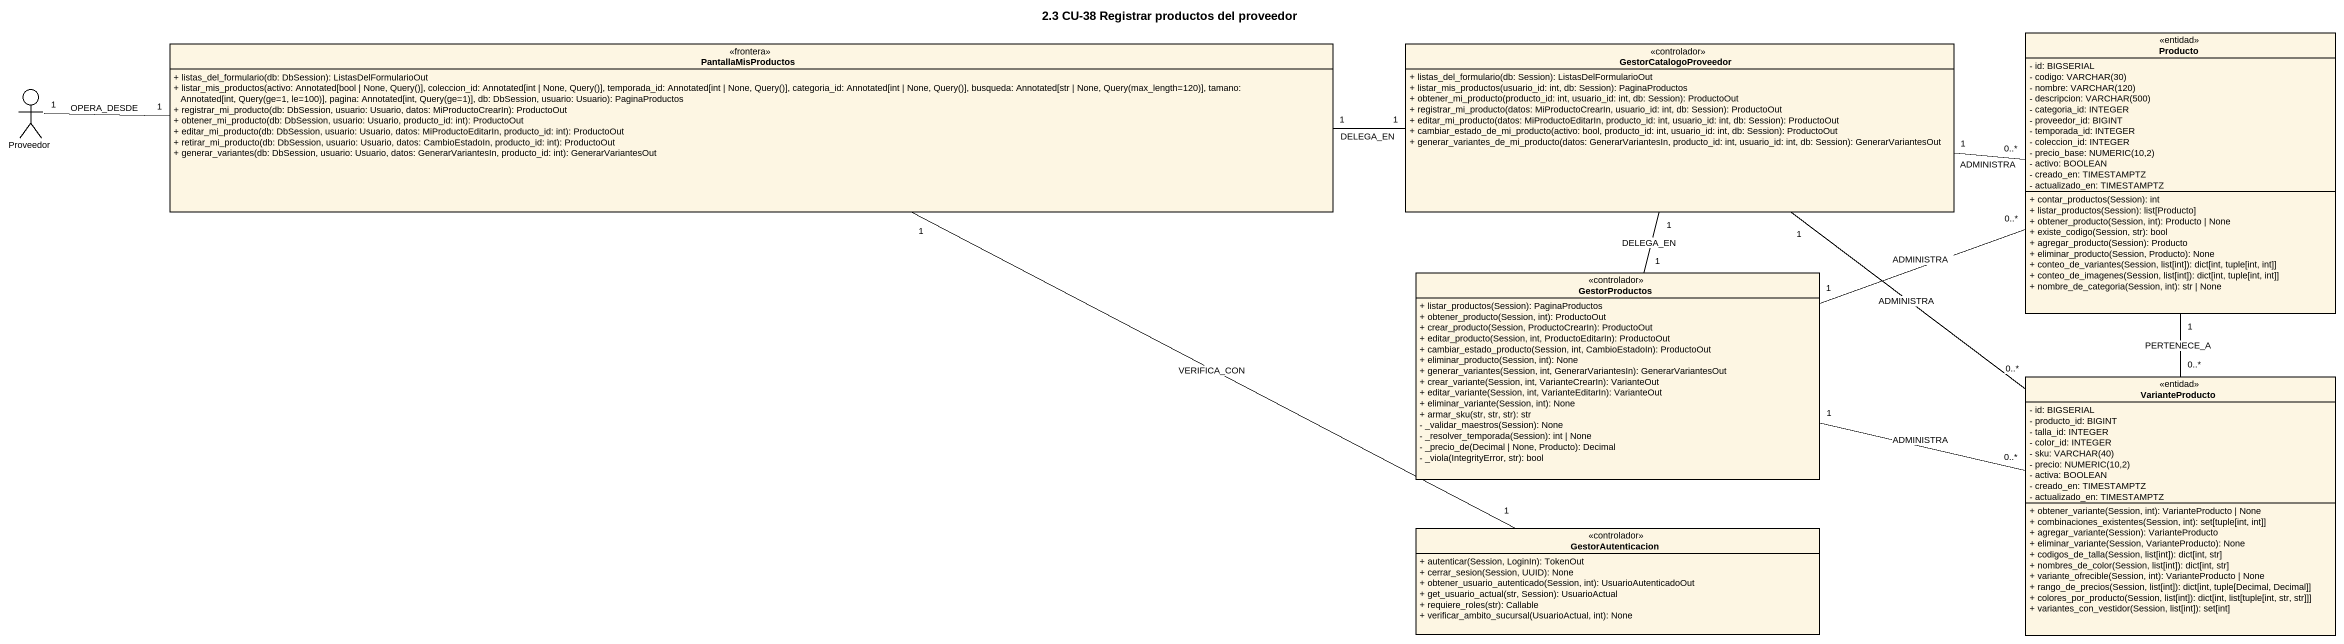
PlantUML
@startuml
title 2.3 CU-38 Registrar productos del proveedor
allowmixing
hide circle
hide empty members
skinparam classAttributeIconSize 0
class PantallaMisProductos <<frontera>> {
  + listas_del_formulario(db: DbSession): ListasDelFormularioOut
  + listar_mis_productos(activo: Annotated[bool | None, Query()], coleccion_id: Annotated[int | None, Query()], temporada_id: Annotated[int | None, Query()], categoria_id: Annotated[int | None, Query()], busqueda: Annotated[str | None, Query(max_length=120)], tamano: Annotated[int, Query(ge=1, le=100)], pagina: Annotated[int, Query(ge=1)], db: DbSession, usuario: Usuario): PaginaProductos
  + registrar_mi_producto(db: DbSession, usuario: Usuario, datos: MiProductoCrearIn): ProductoOut
  + obtener_mi_producto(db: DbSession, usuario: Usuario, producto_id: int): ProductoOut
  + editar_mi_producto(db: DbSession, usuario: Usuario, datos: MiProductoEditarIn, producto_id: int): ProductoOut
  + retirar_mi_producto(db: DbSession, usuario: Usuario, datos: CambioEstadoIn, producto_id: int): ProductoOut
  + generar_variantes(db: DbSession, usuario: Usuario, datos: GenerarVariantesIn, producto_id: int): GenerarVariantesOut
}
class GestorCatalogoProveedor <<controlador>> {
  + listas_del_formulario(db: Session): ListasDelFormularioOut
  + listar_mis_productos(usuario_id: int, db: Session): PaginaProductos
  + obtener_mi_producto(producto_id: int, usuario_id: int, db: Session): ProductoOut
  + registrar_mi_producto(datos: MiProductoCrearIn, usuario_id: int, db: Session): ProductoOut
  + editar_mi_producto(datos: MiProductoEditarIn, producto_id: int, usuario_id: int, db: Session): ProductoOut
  + cambiar_estado_de_mi_producto(activo: bool, producto_id: int, usuario_id: int, db: Session): ProductoOut
  + generar_variantes_de_mi_producto(datos: GenerarVariantesIn, producto_id: int, usuario_id: int, db: Session): GenerarVariantesOut
}
class Producto <<entidad>> {
  - id: BIGSERIAL
  {field} - codigo: VARCHAR(30)
  {field} - nombre: VARCHAR(120)
  {field} - descripcion: VARCHAR(500)
  - categoria_id: INTEGER
  - proveedor_id: BIGINT
  - temporada_id: INTEGER
  - coleccion_id: INTEGER
  {field} - precio_base: NUMERIC(10,2)
  - activo: BOOLEAN
  - creado_en: TIMESTAMPTZ
  - actualizado_en: TIMESTAMPTZ
  + contar_productos(Session): int
  + listar_productos(Session): list[Producto]
  + obtener_producto(Session, int): Producto | None
  + existe_codigo(Session, str): bool
  + agregar_producto(Session): Producto
  + eliminar_producto(Session, Producto): None
  + conteo_de_variantes(Session, list[int]): dict[int, tuple[int, int]]
  + conteo_de_imagenes(Session, list[int]): dict[int, tuple[int, int]]
  + nombre_de_categoria(Session, int): str | None
}
actor Proveedor
class GestorProductos <<controlador>> {
  + listar_productos(Session): PaginaProductos
  + obtener_producto(Session, int): ProductoOut
  + crear_producto(Session, ProductoCrearIn): ProductoOut
  + editar_producto(Session, int, ProductoEditarIn): ProductoOut
  + cambiar_estado_producto(Session, int, CambioEstadoIn): ProductoOut
  + eliminar_producto(Session, int): None
  + generar_variantes(Session, int, GenerarVariantesIn): GenerarVariantesOut
  + crear_variante(Session, int, VarianteCrearIn): VarianteOut
  + editar_variante(Session, int, VarianteEditarIn): VarianteOut
  + eliminar_variante(Session, int): None
  + armar_sku(str, str, str): str
  - _validar_maestros(Session): None
  - _resolver_temporada(Session): int | None
  - _precio_de(Decimal | None, Producto): Decimal
  - _viola(IntegrityError, str): bool
}
class VarianteProducto <<entidad>> {
  - id: BIGSERIAL
  - producto_id: BIGINT
  - talla_id: INTEGER
  - color_id: INTEGER
  {field} - sku: VARCHAR(40)
  {field} - precio: NUMERIC(10,2)
  - activa: BOOLEAN
  - creado_en: TIMESTAMPTZ
  - actualizado_en: TIMESTAMPTZ
  + obtener_variante(Session, int): VarianteProducto | None
  + combinaciones_existentes(Session, int): set[tuple[int, int]]
  + agregar_variante(Session): VarianteProducto
  + eliminar_variante(Session, VarianteProducto): None
  + codigos_de_talla(Session, list[int]): dict[int, str]
  + nombres_de_color(Session, list[int]): dict[int, str]
  + variante_ofrecible(Session, int): VarianteProducto | None
  + rango_de_precios(Session, list[int]): dict[int, tuple[Decimal, Decimal]]
  + colores_por_producto(Session, list[int]): dict[int, list[tuple[int, str, str]]]
  + variantes_con_vestidor(Session, list[int]): set[int]
}
class GestorAutenticacion <<controlador>> {
  + autenticar(Session, LoginIn): TokenOut
  + cerrar_sesion(Session, UUID): None
  + obtener_usuario_autenticado(Session, int): UsuarioAutenticadoOut
  + get_usuario_actual(str, Session): UsuarioActual
  + requiere_roles(str): Callable
  + verificar_ambito_sucursal(UsuarioActual, int): None
}
PantallaMisProductos "1" -right- "1" GestorCatalogoProveedor : DELEGA_EN
PantallaMisProductos "1" -right- "1" GestorAutenticacion : VERIFICA_CON
GestorCatalogoProveedor "1" -right- "0..*" Producto : ADMINISTRA
GestorCatalogoProveedor "1" -- "1" GestorProductos : DELEGA_EN
GestorCatalogoProveedor "1" -- "0..*" VarianteProducto : ADMINISTRA
Proveedor "1" -right- "1" PantallaMisProductos : OPERA_DESDE
GestorProductos "1" -right- "0..*" Producto : ADMINISTRA
GestorProductos "1" -right- "0..*" VarianteProducto : ADMINISTRA
VarianteProducto "0..*" -up- "1" Producto : PERTENECE_A
@enduml
